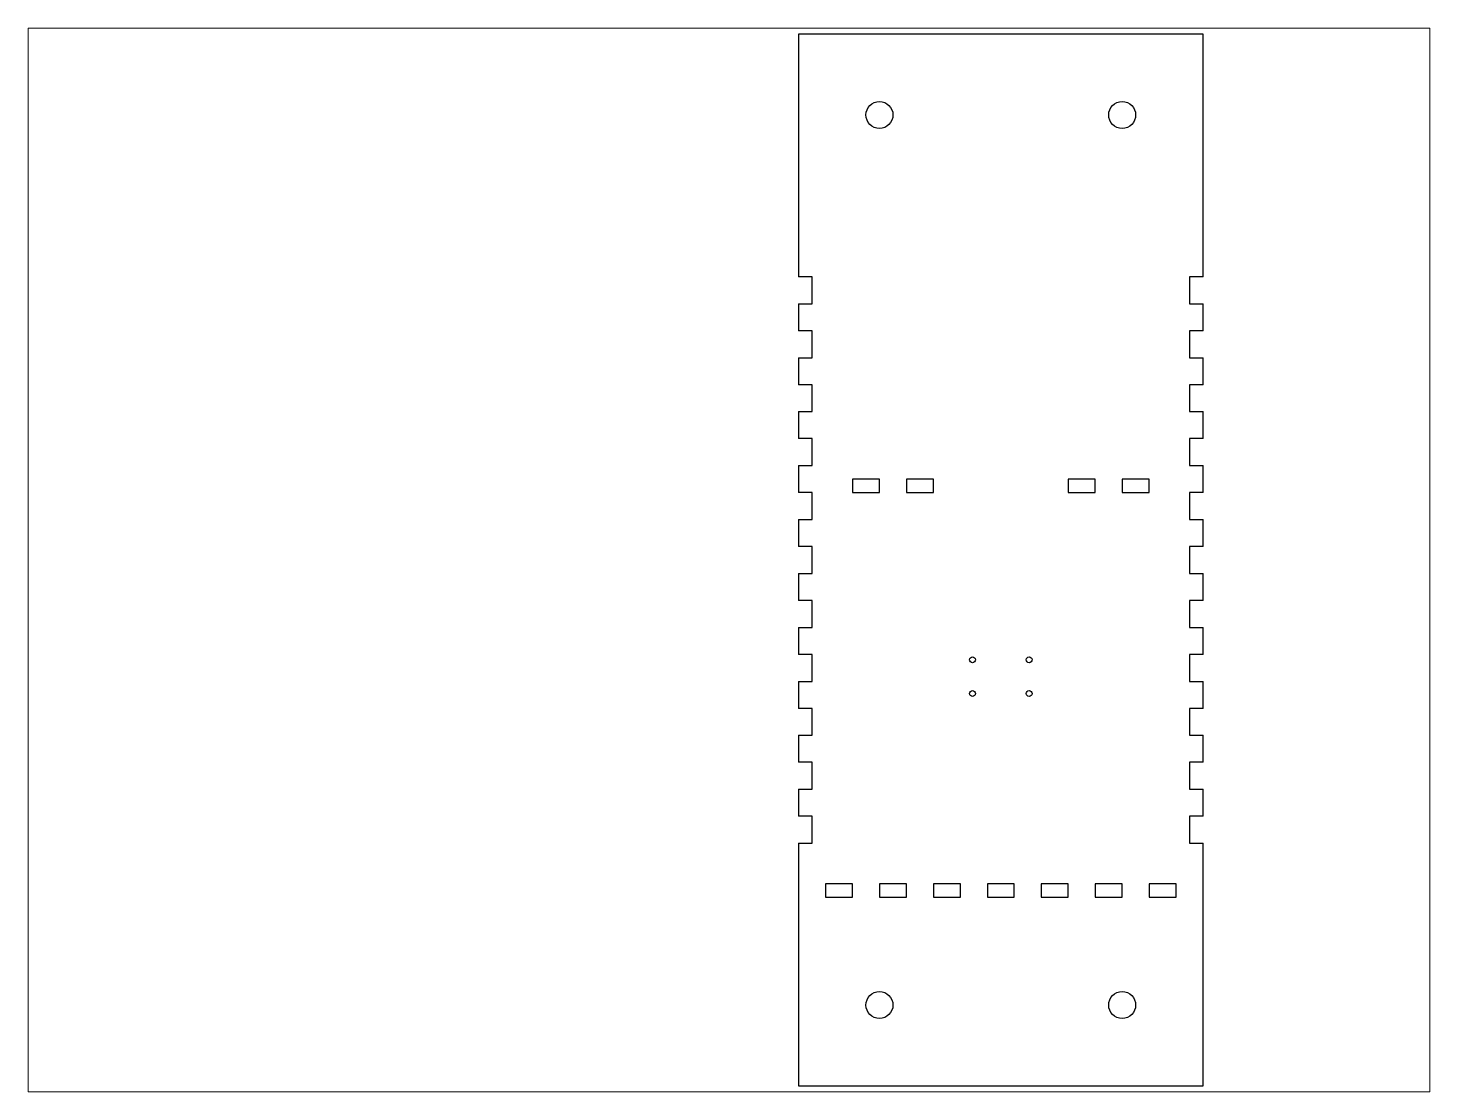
# Paper-space layout 'Layout1' of a CAD drawing. Header units: millimetres. Extents: x 26 to 231, y 20 to 176.
# The model-space entities are those that its viewports show. They can reach past a viewport. Long polylines and large blocks are cut down to what shows.
import ezdxf

# ---------------------------------------------------------------- set-up
doc = ezdxf.new("R2010")
doc.units = ezdxf.units.MM
doc.layers.add('Gravar', color=250, linetype='Continuous', lineweight=5)
doc.layers.add('Tallar', color=1, linetype='Continuous', lineweight=5)

msp = doc.modelspace()

# ---------------------------------------------------------------- linework, layer by layer
at = {"layer": 'Gravar', "linetype": 'Continuous', "lineweight": 25}
for centre in [(109.5, 188), (130.5, 188), (109.5, 175.5), (130.5, 175.5)]:
    msp.add_circle(centre, 1.1, dxfattribs=at)
at = {"layer": 'Tallar', "linetype": 'Continuous', "lineweight": 25}
for p, q in [((195, 420), (45, 420)), ((45, 420), (45, 330)), ((195, 330), (195, 420)), ((50, 330), (45, 330)), ((50, 320), (50, 330)), ((190, 330), (190, 320)), ((195, 330), (190, 330)), ((45, 320), (50, 320)), ((45, 320), (45, 310)), ((190, 320), (195, 320)), ((195, 310), (195, 320)), ((50, 310), (45, 310)), ((50, 300), (50, 310)), ((190, 310), (190, 300)), ((195, 310), (190, 310)), ((45, 300), (50, 300)), ((45, 300), (45, 290)), ((190, 300), (195, 300)), ((195, 290), (195, 300)), ((50, 290), (45, 290)), ((50, 280), (50, 290)), ((190, 290), (190, 280)), ((195, 290), (190, 290)), ((45, 280), (50, 280)), ((45, 280), (45, 270)), ((190, 280), (195, 280)), ((195, 270), (195, 280)), ((50, 270), (45, 270)), ((50, 260), (50, 270)), ((190, 270), (190, 260)), ((195, 270), (190, 270)), ((45, 260), (50, 260)), ((45, 260), (45, 250)), ((190, 260), (195, 260)), ((195, 250), (195, 260)), ((65, 255), (65, 250)), ((75, 255), (65, 255)), ((75, 250), (75, 255)), ((85, 255), (85, 250)), ((95, 255), (85, 255)), ((95, 250), (95, 255)), ((145, 255), (145, 250)), ((155, 255), (145, 255)), ((155, 250), (155, 255)), ((165, 255), (165, 250)), ((175, 255), (165, 255)), ((175, 250), (175, 255)), ((50, 250), (45, 250)), ((50, 240), (50, 250)), ((65, 250), (75, 250)), ((85, 250), (95, 250)), ((145, 250), (155, 250)), ((165, 250), (175, 250)), ((190, 250), (190, 240)), ((195, 250), (190, 250)), ((45, 240), (50, 240)), ((45, 240), (45, 230)), ((190, 240), (195, 240)), ((195, 230), (195, 240)), ((50, 230), (45, 230)), ((50, 220), (50, 230)), ((190, 230), (190, 220)), ((195, 230), (190, 230)), ((45, 220), (50, 220)), ((45, 220), (45, 210)), ((190, 220), (195, 220)), ((195, 210), (195, 220)), ((50, 210), (45, 210)), ((50, 200), (50, 210)), ((190, 210), (190, 200)), ((195, 210), (190, 210)), ((45, 200), (50, 200)), ((45, 200), (45, 190)), ((190, 200), (195, 200)), ((195, 190), (195, 200)), ((50, 190), (45, 190)), ((50, 180), (50, 190)), ((190, 190), (190, 180)), ((195, 190), (190, 190)), ((45, 180), (50, 180)), ((45, 180), (45, 170)), ((190, 180), (195, 180)), ((195, 170), (195, 180)), ((50, 170), (45, 170)), ((50, 160), (50, 170)), ((190, 170), (190, 160)), ((195, 170), (190, 170)), ((45, 160), (50, 160)), ((45, 160), (45, 150)), ((190, 160), (195, 160)), ((195, 150), (195, 160)), ((50, 150), (45, 150)), ((50, 140), (50, 150)), ((190, 150), (190, 140)), ((195, 150), (190, 150)), ((45, 140), (50, 140)), ((45, 140), (45, 130)), ((190, 140), (195, 140)), ((195, 130), (195, 140)), ((50, 130), (45, 130)), ((50, 120), (50, 130)), ((190, 130), (190, 120)), ((195, 130), (190, 130)), ((45, 120), (50, 120)), ((45, 120), (45, 30)), ((190, 120), (195, 120)), ((195, 30), (195, 120)), ((55, 105), (55, 100)), ((65, 105), (55, 105)), ((65, 100), (65, 105)), ((75, 105), (75, 100)), ((85, 105), (75, 105)), ((85, 100), (85, 105)), ((95, 105), (95, 100)), ((105, 105), (95, 105)), ((105, 100), (105, 105)), ((115, 105), (115, 100)), ((125, 105), (115, 105)), ((125, 100), (125, 105)), ((135, 105), (135, 100)), ((145, 105), (135, 105)), ((145, 100), (145, 105)), ((155, 105), (155, 100)), ((165, 105), (155, 105)), ((165, 100), (165, 105)), ((175, 105), (175, 100)), ((185, 105), (175, 105)), ((185, 100), (185, 105)), ((55, 100), (65, 100)), ((75, 100), (85, 100)), ((95, 100), (105, 100)), ((115, 100), (125, 100)), ((135, 100), (145, 100)), ((155, 100), (165, 100)), ((175, 100), (185, 100)), ((45, 30), (195, 30))]:
    msp.add_line(p, q, dxfattribs=at)
for centre in [(75, 390), (165, 390), (75, 60), (165, 60)]:
    msp.add_circle(centre, 5, dxfattribs=at)

psp = doc.layouts.get("Layout1")

# ---------------------------------------------------------------- viewports
at = {"layer": '0'}
psp.add_viewport(center=(128.5, 97.5), size=(205.6, 156), view_center_point=(19.21, 225), view_height=394.4234, dxfattribs=at)

doc.saveas('drawing.dxf')
